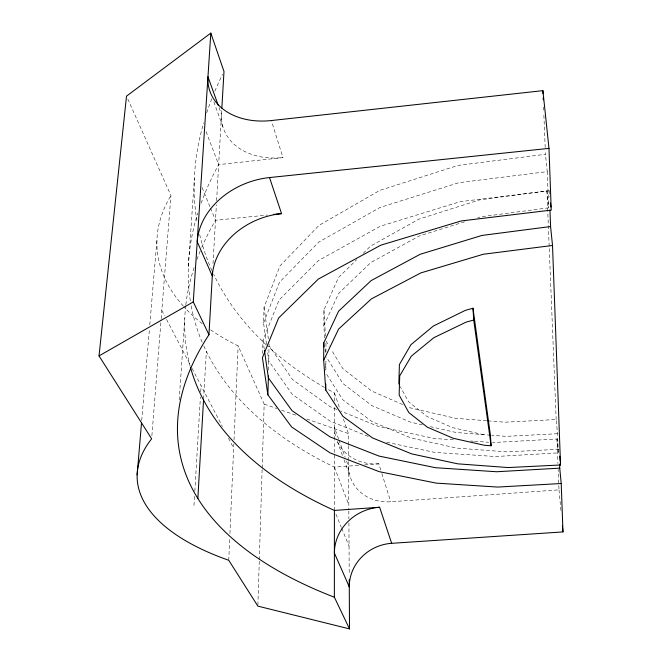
<?xml version="1.0" encoding="UTF-8"?>
<svg xmlns="http://www.w3.org/2000/svg" width="662" height="662" viewBox="0 0 662 662"><rect width="100%" height="100%" fill="white"/><g stroke="black" fill="none" stroke-linecap="round" stroke-linejoin="round"><path stroke-width="0.5" stroke-dasharray="3.31 2.48" d="M334.401 510.435L334.434 440.677M334.434 439.659L334.451 406.154M334.451 401.081L334.451 392.963A593.409 343.992 -14.3 0 1 328.112 389.479M325.853 370.116L325.903 359.243M325.936 352.201L325.969 343.032M324.57 337.91L323.859 325.638L323.941 309.957L338.563 277.428L356.661 259.719M268.607 370.041L269.045 343.909M257.89 605.085L259.272 560.764M259.305 559.738L262.135 469.035M262.169 468.001L264.163 404.101L238.138 345.878A237.451 138.921 -1.9 0 1 208.638 328.443M262.549 353.607L262.988 340.26L279.083 299.985L318.496 260.53L380.369 226.222L460.098 201.695L549.228 190.747L549.443 192.783M266.488 344.083L263.55 322.973L264.064 307.259L279.96 265.95L318.77 225.543L379.607 190.474L457.922 165.442L545.463 154.287L545.298 150.183M228.762 560.284L229.747 537.652M229.929 533.539L233.843 444.02M234.025 439.882L238.138 345.878M216.615 200.694L221.778 109.172M203.598 399.037L206.354 351.381M213.015 263.6L216.383 204.815M193.974 505.478L194.52 496.268M194.827 491.146L200.412 396.952M200.718 391.83L201.083 385.689M179.195 399.98L184.781 318.53M188.356 266.43L194.38 178.583M151.888 435.72L161.098 319.68M161.172 318.654L170.945 195.547L127.352 98.034M141.726 420.411L149.438 328.931M149.786 324.819L156.977 239.503M263.55 322.973L279.546 282.153L318.637 242.184L379.971 207.479L458.956 182.679L547.259 171.624L545.463 154.287M323.859 325.638L338.58 293.489L370.836 262.524L419.402 235.904L465.113 221.662M363.248 253.273L370.563 246.115L418.74 219.205L479.495 199.924L546.936 190.855L548.674 207.827L480.67 216.813L477.749 217.724M201.157 203.143A620.981 327.988 -12.5 0 1 218.675 164.623L282.947 157.597L271.652 121.527M201.786 247.34A637.705 317.048 -11.6 0 1 215.498 220.272L267.332 215.059M203.788 345.928A620.981 327.988 -12.5 0 0 334.418 467.124L358.638 465.32M364.696 464.865L378.821 463.814L381.56 472.577M346.524 460.959L348.601 466.71A41.739 37.295 -16.4 0 0 390.704 501.779L559.009 489.872L558.182 469.515M386.691 442.257L434.818 452.427L495.598 456.54L558.281 452.891L556.957 438.989L492.636 442.539M558.281 452.891L557.528 433.726L556.171 419.543L504.841 422.207L487.662 420.842M557.528 433.726L505.884 436.366L491.651 435.257M559.026 449.291L507.026 451.898L456.896 448.108L411.094 437.971L372.185 421.719L342.85 399.807L325.845 373.078M453.338 439.816L434.231 438.492L378.407 426.444L340.616 410.986M470.459 441L473.487 441.206M474.488 441.281L488.606 442.257M490.633 435.182L456.077 432.493L430.366 426.667M486.653 420.759L455.34 418.276L410.109 407.809L407.304 406.584M422.447 424.872L410.581 422.182L371.928 405.665L342.792 383.414L326.457 357.157M483.657 434.719L452.676 427.66L426.998 416.472L408.487 401.668L400.287 386.658M264.163 404.101L276.749 408.504M281.598 410.2L297.089 415.628M306.771 419.013L348.411 433.593L348.477 444.632M368.188 436.366L330.065 421.09L292.273 394.37L268.871 361.179L267.332 350.115M336.793 409.422L330.106 406.683L292.554 379.583L269.326 345.945M402.628 404.548L371.696 391.052L342.75 368.494L331.223 349.586M325.977 340.996L329.122 346.152M161.826 310.437L164.664 315.873M166.559 319.506L190.201 364.836M192.096 368.461L222.333 426.427M228.473 438.194L233.661 448.149M202.076 187.52L210.127 207.173M210.508 208.108L215.498 220.272M335.94 514.192L341.335 527.357M341.724 528.301L349.048 546.158M206.072 131.672L218.675 164.623M334.418 467.124L348.808 504.742M213.851 101.94L222.887 126.773M337.33 441.355L342.635 455.928M344.05 459.817L350.057 476.334M219.048 107.542L221.472 114.269A64.396 48.053 -16.7 0 0 282.947 157.597M338.58 438.939L334.434 427.445A44.255 38.818 -16.4 0 0 335.924 437.474M338.927 439.899L345.142 457.136M334.451 392.963L339.772 408.446M343.429 419.087L348.411 433.593M381.866 473.545L390.704 501.779M262.988 340.26L264.295 349.42M264.064 307.259L268.358 338.82M559.009 489.872L561.037 511.403M325.224 364.017L325.638 370.058M323.941 309.957L325.423 335.998M325.224 349.164L325.406 352.234M543.56 107.07L543.684 110.149M543.891 115.279L545.256 149.157M546.936 190.855L556.171 419.543M556.957 438.989L557.942 463.408M547.259 171.624L548.674 207.827M549.228 190.747L549.468 196.879M348.477 445.634L348.568 460.686M348.568 461.687L348.841 509.79M348.849 510.799L348.891 518.884M348.915 522.922L349.205 574.633M324.537 387.444A593.409 343.992 -14.3 0 1 267.134 345.663M266.389 344.976A593.409 343.992 -14.3 0 1 213.652 274.308M211.956 270.634A593.409 343.992 -14.3 0 1 199.519 233.967M196.928 220.967A593.409 343.992 -14.3 0 1 203.631 122.867M206.734 112.805A593.409 343.992 -14.3 0 1 211.84 98.646M214.852 91.224A593.409 343.992 -14.3 0 1 222.581 74.326M378.821 463.814A44.255 38.818 -16.4 0 1 337.761 442.216M202.266 323.677A237.451 138.921 -1.9 0 1 184.053 306.895M183.391 306.167A237.451 138.921 -1.9 0 1 170.945 195.547M202.167 342.237A620.981 327.988 -12.5 0 1 191.161 305.778M190.317 300.796A620.981 327.988 -12.5 0 1 197.839 212.99M190.193 366.359A637.705 317.048 -11.6 0 1 185.732 305.728M185.848 304.727A637.705 317.048 -11.6 0 1 194.487 266.414M196.879 259.57A637.705 317.048 -11.6 0 1 200.23 251.006"/><path stroke-width="0.99" d="M221.836 108.154L223.996 71.488L210.814 33.1L126.508 96.156L99.027 355.908L151.648 438.798A263.873 113.359 -1.4 0 0 228.762 560.284L257.857 606.119L349.511 628.9L334.368 597.207L334.401 510.435A637.705 317.048 -11.6 0 1 190.457 367.311M549.965 210.177L550.585 226.536L552.522 245.47L560.532 464.981L508.176 467.554L457.715 463.83L411.615 453.867L372.441 437.888L342.899 416.34L325.77 390.034L325.795 384.051M325.77 390.034L323.677 360.277L323.768 342.875L338.605 311.165L371.134 280.597L420.13 254.299L481.961 235.432L550.585 226.536M391.672 543.32L379.624 507.257A46.696 43.171 -21 0 0 334.384 553.043L349.271 586.838A43.907 41.218 -21.6 0 1 391.672 543.32L562.973 531.917L561.211 483.517L497.692 487.067L436.134 483.111L379.252 471.667L329.999 452.841L291.652 426.982L267.87 394.809L268.433 375.95M398.838 384.01L399.401 364.547L410.945 344.679L433.353 326.027L465.386 310.354L472.974 308.219L490.41 435.24L491.113 445.774L484.336 445.261L453.222 438.277L427.429 427.222L408.835 412.575L399.145 395.09L399.724 375.834L411.334 356.148L433.867 337.67L466.081 322.146L473.719 320.027L472.974 308.219M197.839 498.536L203.54 400.047M334.368 597.207A672.691 291.379 -9.8 0 1 208.952 334.732L212.543 271.859M208.952 334.732L193.279 301.93L210.814 33.1M137.133 474.886L141.552 422.464M323.677 360.277L338.638 329.022L371.432 298.868L420.875 272.901L483.268 254.258L552.522 245.47M99.027 355.908L193.279 301.93M267.87 394.809L262.417 357.712L278.619 318.008L318.348 279.066L380.774 245.188L461.248 220.942L551.231 210.102L548.98 148.379L542.898 90.644L271.346 120.55A66.804 48.806 -16.7 0 1 207.959 76.8L218.361 105.622M269.517 177.557L281.565 213.627A69.659 56.204 -19.3 0 0 212.312 275.98L197.21 241.704A72.514 57.437 -19.2 0 1 269.517 177.557L548.98 148.379M273.431 214.447L281.565 213.627M334.401 510.435L379.624 507.257M561.211 483.517L559.738 468.15L496.641 471.749L435.472 467.711L378.962 456.06L330.032 436.903L291.967 410.606L268.375 377.919L264.444 350.438M473.719 320.027L491.113 445.774M550.494 202.969L550.916 207.049M559.688 456.159L560.16 461.058M560.342 463.019L560.532 464.981M562.394 525.769L562.973 531.917M323.768 342.875L324.041 346.905M542.898 90.644L543.022 93.723M543.188 97.827L543.27 99.879M559.589 464.178L559.738 468.15M349.23 579.722L349.511 628.9"/></g></svg>
